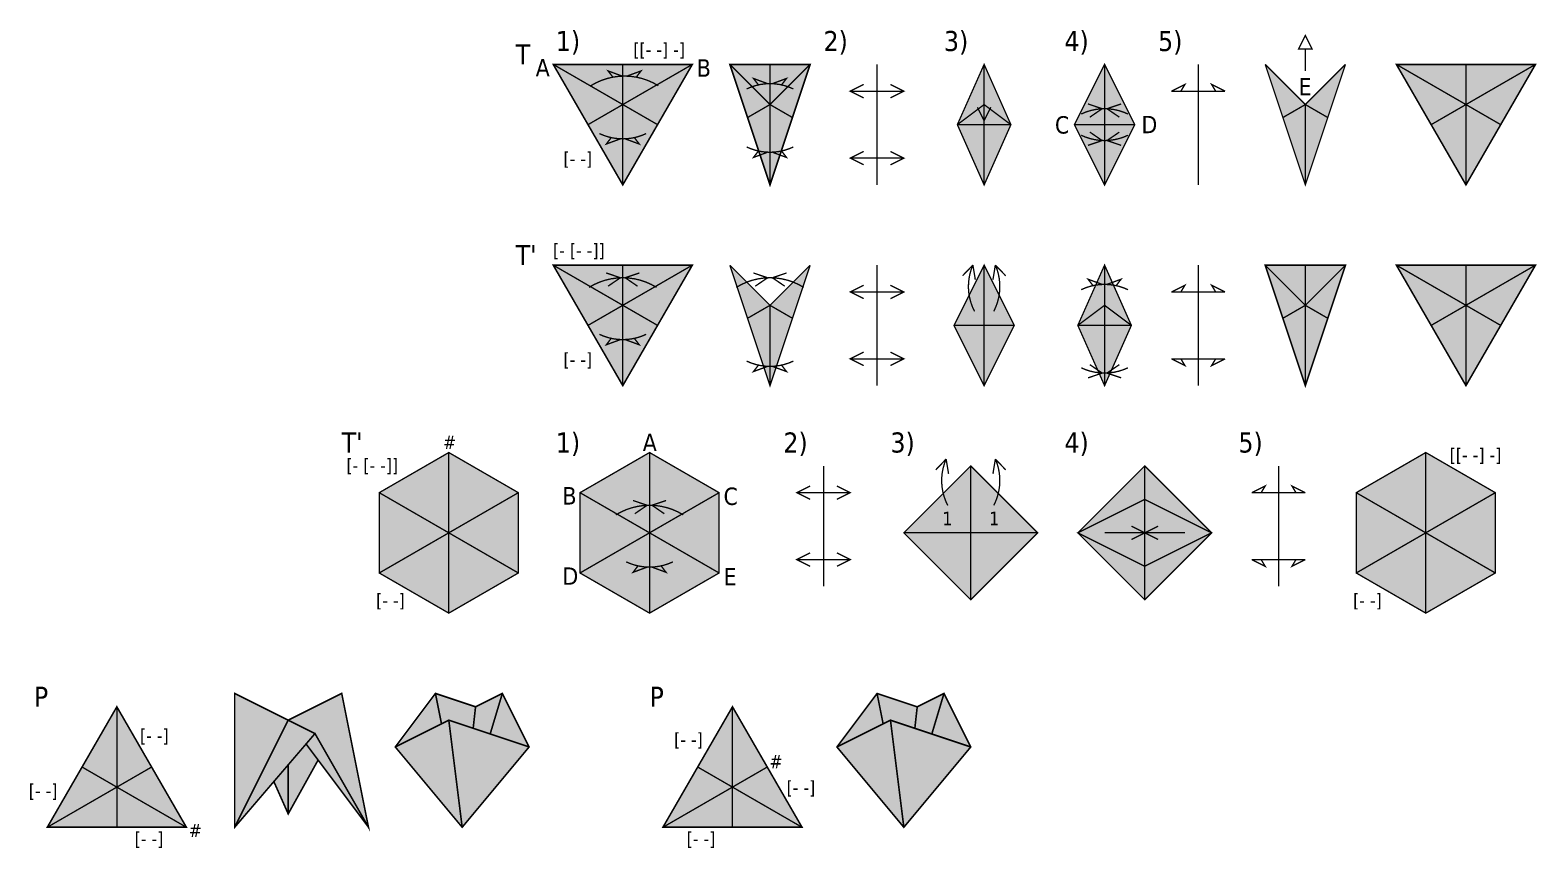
# Model space of a CAD drawing. Header units: inches. Extents: x -12.5 to 77.3, y -38.9 to 8.1.
# Drawn here: x -12.43 to -1.17, y -17.25 to -11.14 of the extents above; entities that cross this region are included whole.
import ezdxf

# ---------------------------------------------------------------- set-up
doc = ezdxf.new("R2010")
doc.units = ezdxf.units.IN
doc.header["$LTSCALE"] = 0.2
doc.header["$MEASUREMENT"] = 0
for name, pattern in [('crease . . . . .', [0.4, 0.2, -0.2]), ('mountain __ . . __ . .', [1.25, 0.5, -0.25, 0, -0.25, 0, -0.25]), ('valley __ __ __', [0.75, 0.5, -0.25])]:
    doc.linetypes.add(name, pattern=pattern)
for name, color, linetype in [('arrow-back', 250, 'Continuous'), ('edge', 7, 'Continuous'), ('face-1', 151, 'Continuous'), ('face-2', 91, 'Continuous'), ('face-3', 11, 'Continuous'), ('face-4', 191, 'Continuous'), ('face-5', 51, 'Continuous'), ('hinge', 250, 'crease . . . . .'), ('mountain', 12, 'mountain __ . . __ . .'), ('valley', 143, 'valley __ __ __'), ('z-labels', 94, 'Continuous'), ('z-pats', 251, 'Continuous')]:
    doc.layers.add(name, color=color, linetype=linetype)
doc.styles.add('labels', font='')
doc.styles.get('labels').set_extended_font_data('Tahoma')

msp = doc.modelspace()

# ---------------------------------------------------------------- linework, layer by layer
for points, const_width in [([(-2.95, -11.284976), (-2.95, -11.284976), (-2.9, -11.184976), (-2.85, -11.284976)], 0.01), ([(-8, -12.3), (-7.480385, -11.4), (-8.519615, -11.4)], 0.012), ([(-6.9, -12.3), (-6.6, -11.4), (-7.2, -11.4)], 0.012), ([(-5.3, -11.4), (-5.5, -11.85), (-5.3, -12.3), (-5.1, -11.85)], 0.01), ([(-4.4, -11.4), (-4.625, -11.85), (-4.4, -12.3), (-4.175, -11.85)], 0.01), ([(-1.7, -12.3), (-1.180385, -11.4), (-2.219615, -11.4)], 0.012), ([(-8, -13.8), (-7.480385, -12.9), (-8.519615, -12.9)], 0.012), ([(-5.3, -12.9), (-5.525, -13.35), (-5.3, -13.8), (-5.075, -13.35)], 0.01), ([(-4.4, -12.9), (-4.6, -13.35), (-4.4, -13.8), (-4.2, -13.35)], 0.01), ([(-2.9, -13.8), (-2.6, -12.9), (-3.2, -12.9)], 0.012), ([(-1.7, -13.8), (-1.180385, -12.9), (-2.219615, -12.9)], 0.012), ([(-5.9, -14.9), (-5.4, -14.4), (-4.9, -14.9), (-5.4, -15.4)], 0.01), ([(-4.1, -14.4), (-3.6, -14.9), (-4.1, -15.4), (-4.6, -14.9)], 0.01), ([(-9.9, -17.1), (-10.3, -16.4), (-10.9, -17.1), (-10.9, -16.1), (-10.5, -16.3), (-10.1, -16.1)], 0.012), ([(-9.7, -16.5), (-9.4, -16.1), (-9.1, -16.2), (-8.9, -16.1), (-8.7, -16.5), (-9.2, -17.1)], 0.012), ([(-6.4, -16.5), (-6.1, -16.1), (-5.8, -16.2), (-5.6, -16.1), (-5.4, -16.5), (-5.9, -17.1)], 0.012), ([(-11.780385, -16.2), (-11.26077, -17.1), (-12.3, -17.1)], 0.012), ([(-7.180385, -16.2), (-6.66077, -17.1), (-7.7, -17.1)], 0.012)]:
    msp.add_lwpolyline(points, close=True, dxfattribs=dict(const_width=const_width))
for points, const_width in [([(-2.9, -11.44846), (-2.9, -11.284976)], 0.01), ([(-6.2, -11.55), (-6.2, -11.55), (-6.3, -11.6), (-6.2, -11.65)], 0.01), ([(-6.3, -11.6), (-5.9, -11.6)], 0.01), ([(-6, -11.55), (-6, -11.55), (-5.9, -11.6), (-6, -11.65)], 0.01), ([(-5.3, -11.62), (-5.3, -11.82)], 0.01), ([(-4.523975, -11.695187), (-4.418074, -11.731036)], 0.01), ([(-4.276025, -11.695187), (-4.381926, -11.731036)], 0.01), ([(-5.25, -11.72), (-5.25, -11.72), (-5.3, -11.82), (-5.35, -11.72)], 0.01), ([(-4.510294, -11.794248), (-4.418074, -11.731036)], 0.01), ([(-4.289706, -11.794248), (-4.381926, -11.731036)], 0.01), ([(-4.510294, -11.905752), (-4.418074, -11.968964)], 0.01), ([(-4.289706, -11.905752), (-4.381926, -11.968964)], 0.01), ([(-6.2, -12.15), (-6.2, -12.15), (-6.3, -12.1), (-6.2, -12.05)], 0.01), ([(-6, -12.15), (-6, -12.15), (-5.9, -12.1), (-6, -12.05)], 0.01), ([(-4.523975, -12.004813), (-4.418074, -11.968964)], 0.01), ([(-4.276025, -12.004813), (-4.381926, -11.968964)], 0.01), ([(-6.3, -12.1), (-5.9, -12.1)], 0.01), ([(-5.461294, -12.979522), (-5.383915, -12.898821)], 0.01), ([(-5.365782, -13.009145), (-5.383915, -12.898821)], 0.01), ([(-5.234218, -13.009145), (-5.216085, -12.898821)], 0.01), ([(-5.138706, -12.979522), (-5.216085, -12.898821)], 0.01), ([(-8.123975, -12.958199), (-8.018074, -12.994047)], 0.01), ([(-8.110294, -13.057259), (-8.018074, -12.994047)], 0.01), ([(-7.876025, -12.958199), (-7.981926, -12.994047)], 0.01), ([(-7.889706, -13.057259), (-7.981926, -12.994047)], 0.01), ([(-7.023975, -12.958199), (-6.918074, -12.994047)], 0.01), ([(-7.010294, -13.057259), (-6.918074, -12.994047)], 0.01), ([(-6.776025, -12.958199), (-6.881926, -12.994047)], 0.01), ([(-6.789706, -13.057259), (-6.881926, -12.994047)], 0.01), ([(-6.2, -13.05), (-6.2, -13.05), (-6.3, -13.1), (-6.2, -13.15)], 0.01), ([(-6, -13.05), (-6, -13.05), (-5.9, -13.1), (-6, -13.15)], 0.01), ([(-6.3, -13.1), (-5.9, -13.1)], 0.01), ([(-6.2, -13.65), (-6.2, -13.65), (-6.3, -13.6), (-6.2, -13.55)], 0.01), ([(-6.3, -13.6), (-5.9, -13.6)], 0.01), ([(-6, -13.65), (-6, -13.65), (-5.9, -13.6), (-6, -13.55)], 0.01), ([(-4.523975, -13.742195), (-4.418074, -13.706346)], 0.01), ([(-4.510294, -13.643135), (-4.418074, -13.706346)], 0.01), ([(-4.289706, -13.643135), (-4.381926, -13.706346)], 0.01), ([(-4.276025, -13.742195), (-4.381926, -13.706346)], 0.01), ([(-5.661294, -14.429522), (-5.583915, -14.348821)], 0.01), ([(-5.565782, -14.459145), (-5.583915, -14.348821)], 0.01), ([(-5.234218, -14.459145), (-5.216085, -14.348821)], 0.01), ([(-5.138706, -14.429522), (-5.216085, -14.348821)], 0.01), ([(-6.6, -14.55), (-6.6, -14.55), (-6.7, -14.6), (-6.6, -14.65)], 0.01), ([(-6.7, -14.6), (-6.3, -14.6)], 0.01), ([(-6.4, -14.55), (-6.4, -14.55), (-6.3, -14.6), (-6.4, -14.65)], 0.01), ([(-7.923975, -14.658199), (-7.818074, -14.694047)], 0.01), ([(-7.910294, -14.757259), (-7.818074, -14.694047)], 0.01), ([(-7.676025, -14.658199), (-7.781926, -14.694047)], 0.01), ([(-7.689706, -14.757259), (-7.781926, -14.694047)], 0.01), ([(-4.1, -15.15), (-4.1, -14.65)], 0.01), ([(-4.2, -14.85), (-4.2, -14.85), (-4.1, -14.9), (-4.2, -14.95)], 0.01), ([(-4, -14.85), (-4, -14.85), (-4.1, -14.9), (-4, -14.95)], 0.01), ([(-4.4, -14.9), (-4.1, -14.9)], 0.01), ([(-3.8, -14.9), (-4.1, -14.9)], 0.01), ([(-6.6, -15.15), (-6.6, -15.15), (-6.7, -15.1), (-6.6, -15.05)], 0.01), ([(-6.4, -15.15), (-6.4, -15.15), (-6.3, -15.1), (-6.4, -15.05)], 0.01), ([(-6.7, -15.1), (-6.3, -15.1)], 0.01), ([(-9.7, -16.5), (-9.3, -16.3), (-8.7, -16.5)], 0.012), ([(-6.4, -16.5), (-6, -16.3), (-5.4, -16.5)], 0.012), ([(-9.9, -17.1), (-10.366667, -16.477778)], 0.012), ([(-10.607317, -16.758537), (-10.5, -17), (-10.276596, -16.597872)], 0.012)]:
    msp.add_lwpolyline(points, dxfattribs=dict(const_width=const_width))
at = {"const_width": 0.01}
for points in [[(-4.574574, -11.770544, -0.226312), (-4.225426, -11.770544, 0.290796)], [(-4.574574, -11.929456, 0.226312), (-4.225426, -11.929456, -0.290796)], [(-5.371841, -13.245236, -0.226312), (-5.383915, -12.898821, 0.290796)], [(-5.228159, -13.245236, 0.226312), (-5.216085, -12.898821, -0.290796)], [(-8.252206, -13.066046, -0.285476), (-7.747794, -13.066046, 0.290796)], [(-7.152206, -13.066046, -0.285476), (-6.647794, -13.066046, 0.290796)], [(-4.574574, -13.666838, 0.226312), (-4.225426, -13.666838, -0.290796)], [(-5.571841, -14.695236, -0.226312), (-5.583915, -14.348821, 0.290796)], [(-5.228159, -14.695236, 0.226312), (-5.216085, -14.348821, -0.290796)], [(-8.052206, -14.766046, -0.285476), (-7.547794, -14.766046, 0.290796)]]:
    msp.add_lwpolyline(points, format="xyb", dxfattribs=at)
at = {"layer": 'arrow-back', "const_width": 0.01}
for points in [[(-8.238848, -11.55912, -0.285476), (-7.734436, -11.55912, 0.290796)], [(-7.074574, -11.583162, -0.226312), (-6.725426, -11.583162, 0.290796)], [(-8.174574, -11.916838, 0.226312), (-7.825426, -11.916838, -0.290796)], [(-7.074574, -12.016838, 0.226312), (-6.725426, -12.016838, -0.290796)], [(-4.574574, -13.083162, -0.226312), (-4.225426, -13.083162, 0.290796)], [(-8.174574, -13.416838, 0.226312), (-7.825426, -13.416838, -0.290796)], [(-7.074574, -13.616838, 0.226312), (-6.725426, -13.616838, -0.290796)], [(-7.974574, -15.116838, 0.226312), (-7.625426, -15.116838, -0.290796)]]:
    msp.add_lwpolyline(points, format="xyb", dxfattribs=at)
for points in [[(-8.074274, -11.494976), (-8.109695, -11.448658), (-8.004716, -11.487121)], [(-7.89901, -11.494976), (-7.863589, -11.448658), (-7.968568, -11.487121)], [(-6.987632, -11.551509), (-7.023053, -11.505191), (-6.918074, -11.543654)], [(-6.812368, -11.551509), (-6.776947, -11.505191), (-6.881926, -11.543654)], [(-3.83, -11.6), (-3.8, -11.55), (-3.9, -11.6)], [(-3.9, -11.6), (-3.5, -11.6)], [(-3.57, -11.6), (-3.6, -11.55), (-3.5, -11.6)], [(-8.087632, -11.948491), (-8.123053, -11.994809), (-8.018074, -11.956346)], [(-7.912368, -11.948491), (-7.876947, -11.994809), (-7.981926, -11.956346)], [(-6.987632, -12.048491), (-7.023053, -12.094809), (-6.918074, -12.056346)], [(-6.812368, -12.048491), (-6.776947, -12.094809), (-6.881926, -12.056346)], [(-4.487632, -13.051509), (-4.523053, -13.005191), (-4.418074, -13.043654)], [(-4.312368, -13.051509), (-4.276947, -13.005191), (-4.381926, -13.043654)], [(-3.83, -13.1), (-3.8, -13.05), (-3.9, -13.1)], [(-3.57, -13.1), (-3.6, -13.05), (-3.5, -13.1)], [(-3.9, -13.1), (-3.5, -13.1)], [(-8.087632, -13.448491), (-8.123053, -13.494809), (-8.018074, -13.456346)], [(-7.912368, -13.448491), (-7.876947, -13.494809), (-7.981926, -13.456346)], [(-3.9, -13.6), (-3.5, -13.6)], [(-3.83, -13.6), (-3.8, -13.65), (-3.9, -13.6)], [(-3.57, -13.6), (-3.6, -13.65), (-3.5, -13.6)], [(-6.987632, -13.648491), (-7.023053, -13.694809), (-6.918074, -13.656346)], [(-6.812368, -13.648491), (-6.776947, -13.694809), (-6.881926, -13.656346)], [(-3.23, -14.6), (-3.2, -14.55), (-3.3, -14.6)], [(-3.3, -14.6), (-2.9, -14.6)], [(-2.97, -14.6), (-3, -14.55), (-2.9, -14.6)], [(-7.887632, -15.148491), (-7.923053, -15.194809), (-7.818074, -15.156346)], [(-7.712368, -15.148491), (-7.676947, -15.194809), (-7.781926, -15.156346)], [(-3.3, -15.1), (-2.9, -15.1)], [(-3.23, -15.1), (-3.2, -15.15), (-3.3, -15.1)], [(-2.97, -15.1), (-3, -15.15), (-2.9, -15.1)]]:
    msp.add_lwpolyline(points, dxfattribs=at)
at = {"layer": 'edge', "const_width": 0.01}
for points in [[(-3.7, -11.85), (-3.7, -11.4)], [(-2.9, -11.7), (-3.2, -11.4)], [(-3.2, -11.4), (-2.9, -12.3), (-2.6, -11.4)], [(-2.9, -11.7), (-2.6, -11.4)], [(-5.3, -11.7), (-5.5, -11.85)], [(-5.3, -11.7), (-5.1, -11.85)], [(-4.625, -11.85), (-4.4, -11.85), (-4.175, -11.85)], [(-6.9, -13.2), (-7.2, -12.9)], [(-7.2, -12.9), (-6.9, -13.8), (-6.6, -12.9)], [(-6.9, -13.2), (-6.6, -12.9)], [(-6.1, -13.35), (-6.1, -12.9)], [(-4.4, -13.2), (-4.6, -13.35)], [(-4.4, -13.2), (-4.2, -13.35)], [(-5.525, -13.35), (-5.3, -13.35), (-5.075, -13.35)], [(-6.5, -14.85), (-6.5, -14.4)]]:
    msp.add_lwpolyline(points, dxfattribs=at)
for points in [[(-9.3, -15.5), (-8.780385, -15.2), (-8.780385, -14.6), (-9.3, -14.3), (-9.819615, -14.6), (-9.819615, -15.2)], [(-7.8, -15.5), (-7.280385, -15.2), (-7.280385, -14.6), (-7.8, -14.3), (-8.319615, -14.6), (-8.319615, -15.2)], [(-2, -15.5), (-1.480385, -15.2), (-1.480385, -14.6), (-2, -14.3), (-2.519615, -14.6), (-2.519615, -15.2)]]:
    msp.add_lwpolyline(points, close=True, dxfattribs=at)
at = {"layer": 'face-1'}
for points in [[(-8.519615, -11.4), (-8, -11.4), (-8.519615, -11.4), (-8, -11.7)], [(-8, -11.7), (-8.519615, -11.4), (-8, -11.7), (-8.259808, -11.85)], [(-7.480385, -11.4), (-8, -11.4), (-7.480385, -11.4), (-8, -11.7)], [(-8, -11.7), (-7.480385, -11.4), (-8, -11.7), (-7.740192, -11.85)], [(-7.2, -11.4), (-6.9, -11.4), (-7.2, -11.4), (-6.9, -11.7)], [(-6.9, -11.7), (-7.2, -11.4), (-6.9, -11.7), (-7.067722, -11.796834)], [(-6.6, -11.4), (-6.9, -11.4), (-6.6, -11.4), (-6.9, -11.7)], [(-6.9, -11.7), (-6.6, -11.4), (-6.9, -11.7), (-6.732278, -11.796834)], [(-5.3, -11.7), (-5.3, -11.4), (-5.3, -11.7), (-5.5, -11.85)], [(-5.3, -11.7), (-5.3, -11.4), (-5.3, -11.7), (-5.1, -11.85)], [(-4.4, -11.85), (-4.4, -11.4), (-4.4, -11.85), (-4.625, -11.85)], [(-4.4, -11.85), (-4.4, -11.4), (-4.4, -11.85), (-4.175, -11.85)], [(-2.9, -11.7), (-3.2, -11.4), (-2.9, -11.7), (-3.067722, -11.796834)], [(-2.9, -11.7), (-2.6, -11.4), (-2.9, -11.7), (-2.732278, -11.796834)], [(-1.7, -11.7), (-2.219615, -11.4), (-1.7, -11.7), (-1.959808, -11.85)], [(-1.7, -11.7), (-1.180385, -11.4), (-1.7, -11.7), (-1.440192, -11.85)], [(-8.259808, -11.85), (-8, -11.7), (-8, -12.3), (-8, -11.7)], [(-7.740192, -11.85), (-8, -11.7), (-8, -12.3), (-8, -11.7)], [(-7.067722, -11.796834), (-6.9, -11.7), (-6.9, -12.3), (-6.9, -11.7)], [(-6.732278, -11.796834), (-6.9, -11.7), (-6.9, -12.3), (-6.9, -11.7)], [(-3.067722, -11.796834), (-2.9, -11.7), (-2.9, -12.3), (-2.9, -11.7)], [(-2.732278, -11.796834), (-2.9, -11.7), (-2.9, -12.3), (-2.9, -11.7)], [(-1.959808, -11.85), (-1.7, -11.7), (-1.7, -12.3), (-1.7, -11.7)], [(-1.440192, -11.85), (-1.7, -11.7), (-1.7, -12.3), (-1.7, -11.7)], [(-8, -13.2), (-8.519615, -12.9), (-8, -13.2), (-8.259808, -13.35)], [(-8, -13.2), (-7.480385, -12.9), (-8, -13.2), (-7.740192, -13.35)], [(-6.9, -13.2), (-7.2, -12.9), (-6.9, -13.2), (-7.067722, -13.296834)], [(-6.9, -13.2), (-6.6, -12.9), (-6.9, -13.2), (-6.732278, -13.296834)], [(-5.3, -13.35), (-5.3, -12.9), (-5.3, -13.35), (-5.525, -13.35)], [(-5.3, -13.35), (-5.3, -12.9), (-5.3, -13.35), (-5.075, -13.35)], [(-4.4, -13.2), (-4.4, -12.9), (-4.4, -13.2), (-4.6, -13.35)], [(-4.4, -13.2), (-4.4, -12.9), (-4.4, -13.2), (-4.2, -13.35)], [(-3.2, -12.9), (-2.9, -12.9), (-3.2, -12.9), (-2.9, -13.2)], [(-2.9, -13.2), (-3.2, -12.9), (-2.9, -13.2), (-3.067722, -13.296834)], [(-2.6, -12.9), (-2.9, -12.9), (-2.6, -12.9), (-2.9, -13.2)], [(-2.9, -13.2), (-2.6, -12.9), (-2.9, -13.2), (-2.732278, -13.296834)], [(-2.219615, -12.9), (-1.7, -12.9), (-2.219615, -12.9), (-1.7, -13.2)], [(-1.7, -13.2), (-2.219615, -12.9), (-1.7, -13.2), (-1.959808, -13.35)], [(-1.180385, -12.9), (-1.7, -12.9), (-1.180385, -12.9), (-1.7, -13.2)], [(-1.7, -13.2), (-1.180385, -12.9), (-1.7, -13.2), (-1.440192, -13.35)], [(-8.259808, -13.35), (-8, -13.2), (-8, -13.8), (-8, -13.2)], [(-7.740192, -13.35), (-8, -13.2), (-8, -13.8), (-8, -13.2)], [(-7.067722, -13.296834), (-6.9, -13.2), (-6.9, -13.8), (-6.9, -13.2)], [(-6.732278, -13.296834), (-6.9, -13.2), (-6.9, -13.8), (-6.9, -13.2)], [(-3.067722, -13.296834), (-2.9, -13.2), (-2.9, -13.8), (-2.9, -13.2)], [(-2.732278, -13.296834), (-2.9, -13.2), (-2.9, -13.8), (-2.9, -13.2)], [(-1.959808, -13.35), (-1.7, -13.2), (-1.7, -13.8), (-1.7, -13.2)], [(-1.440192, -13.35), (-1.7, -13.2), (-1.7, -13.8), (-1.7, -13.2)], [(-5.9, -14.9), (-5.4, -14.9), (-5.4, -14.4)], [(-5.4, -14.4), (-5.4, -14.9), (-4.9, -14.9)], [(-2.519615, -14.6), (-2, -14.9), (-2, -14.3)], [(-2, -14.3), (-2, -14.9), (-1.480385, -14.6)], [(-9.819615, -15.2), (-9.3, -14.9), (-9.819615, -14.6)], [(-8.780385, -14.6), (-9.3, -14.9), (-8.780385, -15.2)], [(-8.319615, -15.2), (-7.8, -14.9), (-8.319615, -14.6)], [(-7.280385, -14.6), (-7.8, -14.9), (-7.280385, -15.2)], [(-2.519615, -15.2), (-2, -14.9), (-2.519615, -14.6)], [(-1.480385, -14.6), (-2, -14.9), (-1.480385, -15.2)], [(-9.3, -15.5), (-9.3, -14.9), (-9.819615, -15.2)], [(-8.780385, -15.2), (-9.3, -14.9), (-9.3, -15.5)], [(-7.8, -15.5), (-7.8, -14.9), (-8.319615, -15.2)], [(-7.280385, -15.2), (-7.8, -14.9), (-7.8, -15.5)], [(-2, -15.5), (-2, -14.9), (-2.519615, -15.2)], [(-1.480385, -15.2), (-2, -14.9), (-2, -15.5)], [(-12.040193, -16.65), (-11.780385, -16.8), (-11.780385, -16.2), (-11.780385, -16.8)], [(-11.520577, -16.65), (-11.780385, -16.8), (-11.780385, -16.2), (-11.780385, -16.8)], [(-10.366667, -16.477778), (-10.3, -16.4), (-9.9, -17.1)], [(-10.5, -17), (-10.5, -16.633333), (-10.276596, -16.597872), (-10.366667, -16.477778)], [(-11.780385, -16.8), (-12.3, -17.1), (-11.780385, -16.8), (-12.040193, -16.65)], [(-11.780385, -16.8), (-11.26077, -17.1), (-11.780385, -16.8), (-11.520577, -16.65)], [(-10.5, -17), (-10.607317, -16.758537), (-10.5, -16.633333)], [(-12.3, -17.1), (-11.780385, -17.1), (-12.3, -17.1), (-11.780385, -16.8)], [(-11.26077, -17.1), (-11.780385, -17.1), (-11.26077, -17.1), (-11.780385, -16.8)]]:
    msp.add_solid(points, dxfattribs=at)
at = {"layer": 'face-2'}
for points in [[(-5.5, -11.85), (-5.3, -11.85), (-5.5, -11.85), (-5.3, -11.7)], [(-5.1, -11.85), (-5.3, -11.85), (-5.1, -11.85), (-5.3, -11.7)], [(-4.6, -13.35), (-4.4, -13.35), (-4.6, -13.35), (-4.4, -13.2)], [(-4.2, -13.35), (-4.4, -13.35), (-4.2, -13.35), (-4.4, -13.2)], [(-4.1, -15.15), (-4.1, -14.65), (-4.6, -14.9)], [(-4.1, -14.65), (-3.6, -14.9), (-4.1, -15.15)], [(-9.4, -16.1), (-9.7, -16.5), (-9.4, -16.1), (-9.354545, -16.327273)], [(-9.1, -16.2), (-9.4, -16.1), (-9.117857, -16.360714), (-9.3, -16.3)], [(-9.354545, -16.327273), (-9.4, -16.1), (-9.3, -16.3)], [(-9.1, -16.2), (-9.117857, -16.360714), (-8.9, -16.1), (-8.990909, -16.40303)], [(-8.990909, -16.40303), (-8.9, -16.1), (-8.7, -16.5)], [(-7.440193, -16.65), (-7.180385, -16.8), (-7.180385, -16.2), (-7.180385, -16.8)], [(-6.920577, -16.65), (-7.180385, -16.8), (-7.180385, -16.2), (-7.180385, -16.8)], [(-6.4, -16.5), (-5.9, -17.1), (-6, -16.3)], [(-6, -16.3), (-5.9, -17.1), (-5.4, -16.5)], [(-7.180385, -16.8), (-7.7, -17.1), (-7.180385, -16.8), (-7.440193, -16.65)], [(-7.180385, -16.8), (-6.66077, -17.1), (-7.180385, -16.8), (-6.920577, -16.65)], [(-7.7, -17.1), (-7.180385, -17.1), (-7.7, -17.1), (-7.180385, -16.8)], [(-6.66077, -17.1), (-7.180385, -17.1), (-6.66077, -17.1), (-7.180385, -16.8)]]:
    msp.add_solid(points, dxfattribs=at)
at = {"layer": 'face-3'}
for points in [[(-4.6, -14.9), (-4.1, -14.65), (-4.1, -14.4)], [(-4.1, -14.4), (-4.1, -14.65), (-3.6, -14.9)], [(-10.9, -17.1), (-10.5, -16.3), (-10.9, -16.1)], [(-9.9, -17.1), (-10.3, -16.4), (-10.1, -16.1), (-10.5, -16.3)], [(-6.1, -16.1), (-6.4, -16.5), (-6.1, -16.1), (-6.054545, -16.327273)], [(-5.8, -16.2), (-6.1, -16.1), (-5.817857, -16.360714), (-6, -16.3)], [(-6.054545, -16.327273), (-6.1, -16.1), (-6, -16.3)], [(-5.8, -16.2), (-5.817857, -16.360714), (-5.6, -16.1), (-5.690909, -16.40303)], [(-5.690909, -16.40303), (-5.6, -16.1), (-5.4, -16.5)], [(-10.3, -16.4), (-10.5, -16.3), (-10.9, -17.1)], [(-9.7, -16.5), (-9.2, -17.1), (-9.3, -16.3)], [(-9.3, -16.3), (-9.2, -17.1), (-8.7, -16.5)]]:
    msp.add_solid(points, dxfattribs=at)
at = {"layer": 'face-4'}
for points in [[(-5.5, -11.85), (-5.3, -11.85), (-5.3, -12.3), (-5.3, -11.85)], [(-5.1, -11.85), (-5.3, -11.85), (-5.3, -12.3), (-5.3, -11.85)], [(-4.625, -11.85), (-4.4, -11.85), (-4.4, -12.3), (-4.4, -11.85)], [(-4.175, -11.85), (-4.4, -11.85), (-4.4, -12.3), (-4.4, -11.85)], [(-5.525, -13.35), (-5.3, -13.35), (-5.3, -13.8), (-5.3, -13.35)], [(-5.075, -13.35), (-5.3, -13.35), (-5.3, -13.8), (-5.3, -13.35)], [(-4.6, -13.35), (-4.4, -13.35), (-4.4, -13.8), (-4.4, -13.35)], [(-4.2, -13.35), (-4.4, -13.35), (-4.4, -13.8), (-4.4, -13.35)], [(-5.4, -15.4), (-5.4, -14.9), (-5.9, -14.9)], [(-4.9, -14.9), (-5.4, -14.9), (-5.4, -15.4)], [(-4.6, -14.9), (-4.1, -15.15), (-4.1, -15.4)], [(-4.1, -15.4), (-4.1, -15.15), (-3.6, -14.9)]]:
    msp.add_solid(points, dxfattribs=at)
at = {"layer": 'face-5'}
for points in [[(-2.219615, -11.4), (-1.7, -11.4), (-2.219615, -11.4), (-1.7, -11.7)], [(-1.180385, -11.4), (-1.7, -11.4), (-1.180385, -11.4), (-1.7, -11.7)], [(-8.519615, -12.9), (-8, -12.9), (-8.519615, -12.9), (-8, -13.2)], [(-7.480385, -12.9), (-8, -12.9), (-7.480385, -12.9), (-8, -13.2)], [(-9.819615, -14.6), (-9.3, -14.9), (-9.3, -14.3)], [(-9.3, -14.3), (-9.3, -14.9), (-8.780385, -14.6)], [(-8.319615, -14.6), (-7.8, -14.9), (-7.8, -14.3)], [(-7.8, -14.3), (-7.8, -14.9), (-7.280385, -14.6)]]:
    msp.add_solid(points, dxfattribs=at)
at = {"layer": 'hinge'}
for points, const_width in [([(-8, -11.7), (-8.519615, -11.4)], 0.01), ([(-8, -11.7), (-7.480385, -11.4)], 0.01), ([(-6.9, -11.7), (-7.2, -11.4)], 0.01), ([(-6.9, -11.7), (-6.6, -11.4)], 0.01), ([(-1.7, -11.7), (-2.219615, -11.4)], 0.01), ([(-1.7, -11.7), (-1.7, -11.4)], 0.01), ([(-1.7, -11.7), (-1.180385, -11.4)], 0.01), ([(-8, -11.7), (-8.259808, -11.85)], 0.01), ([(-8, -11.7), (-7.740192, -11.85)], 0.01), ([(-6.9, -11.7), (-7.067722, -11.796834)], 0.01), ([(-6.9, -11.7), (-6.732278, -11.796834)], 0.01), ([(-2.9, -11.7), (-3.067722, -11.796834)], 0.01), ([(-2.9, -11.7), (-2.732278, -11.796834)], 0.01), ([(-1.7, -11.7), (-1.959808, -11.85)], 0.01), ([(-1.7, -11.7), (-1.440192, -11.85)], 0.01), ([(-1.7, -11.7), (-1.7, -12.3)], 0.01), ([(-5.5, -11.85), (-5.3, -11.85), (-5.1, -11.85)], 0.01), ([(-2.9, -13.2), (-3.2, -12.9)], 0.01), ([(-2.9, -13.2), (-2.6, -12.9)], 0.01), ([(-1.7, -13.2), (-2.219615, -12.9)], 0.01), ([(-1.7, -13.2), (-1.7, -12.9)], 0.01), ([(-1.7, -13.2), (-1.180385, -12.9)], 0.01), ([(-8, -13.2), (-8.259808, -13.35)], 0.01), ([(-8, -13.2), (-7.740192, -13.35)], 0.01), ([(-6.9, -13.2), (-7.067722, -13.296834)], 0.01), ([(-6.9, -13.2), (-6.732278, -13.296834)], 0.01), ([(-2.9, -13.2), (-3.067722, -13.296834)], 0.01), ([(-2.9, -13.2), (-2.732278, -13.296834)], 0.01), ([(-1.7, -13.2), (-1.959808, -13.35)], 0.01), ([(-1.7, -13.2), (-1.440192, -13.35)], 0.01), ([(-1.7, -13.2), (-1.7, -13.8)], 0.01), ([(-4.6, -13.35), (-4.4, -13.35), (-4.2, -13.35)], 0.01), ([(-9.3, -14.3), (-9.3, -14.9)], 0.01), ([(-2, -14.3), (-2, -14.9)], 0.01), ([(-9.819615, -14.6), (-9.3, -14.9)], 0.01), ([(-8.780385, -14.6), (-9.3, -14.9)], 0.01), ([(-2.519615, -14.6), (-2, -14.9)], 0.01), ([(-1.480385, -14.6), (-2, -14.9)], 0.01), ([(-9.3, -14.9), (-9.819615, -15.2)], 0.01), ([(-9.3, -14.9), (-8.780385, -15.2)], 0.01), ([(-9.3, -15.5), (-9.3, -14.9)], 0.01), ([(-7.8, -14.9), (-8.319615, -15.2)], 0.01), ([(-7.8, -14.9), (-7.280385, -15.2)], 0.01), ([(-2, -14.9), (-2.519615, -15.2)], 0.01), ([(-2, -14.9), (-1.480385, -15.2)], 0.01), ([(-2, -15.5), (-2, -14.9)], 0.01), ([(-9.4, -16.1), (-9.354545, -16.327273)], 0.012), ([(-8.9, -16.1), (-8.990909, -16.40303)], 0.012), ([(-6.1, -16.1), (-6.054545, -16.327273)], 0.012), ([(-5.6, -16.1), (-5.690909, -16.40303)], 0.012), ([(-9.3, -16.3), (-9.2, -17.1)], 0.012), ([(-6, -16.3), (-5.9, -17.1)], 0.012)]:
    msp.add_lwpolyline(points, dxfattribs=dict(at, const_width=const_width))
at = {"layer": 'mountain'}
for points, const_width in [([(-8, -11.7), (-8, -11.4)], 0.01), ([(-6.9, -11.7), (-6.9, -11.4)], 0.01), ([(-6.1, -11.4), (-6.1, -12.3)], 0.01), ([(-5.3, -11.7), (-5.3, -11.4)], 0.01), ([(-8, -11.7), (-8, -12.3)], 0.01), ([(-6.9, -11.7), (-6.9, -12.3)], 0.01), ([(-5.3, -11.7), (-5.3, -11.7)], 0.01), ([(-2.9, -11.7), (-2.9, -12.3)], 0.01), ([(-4.4, -11.85), (-4.4, -11.85)], 0.01), ([(-3.7, -11.85), (-3.7, -12.3)], 0.01), ([(-8, -13.2), (-8.519615, -12.9)], 0.01), ([(-8, -13.2), (-7.480385, -12.9)], 0.01), ([(-5.3, -13.35), (-5.3, -12.9)], 0.01), ([(-4.4, -13.2), (-4.4, -12.9)], 0.01), ([(-3.7, -12.9), (-3.7, -13.8)], 0.01), ([(-2.9, -13.2), (-2.9, -12.9)], 0.01), ([(-8, -13.2), (-8, -13.8)], 0.01), ([(-6.9, -13.2), (-6.9, -13.8)], 0.01), ([(-4.4, -13.2), (-4.4, -13.2)], 0.01), ([(-2.9, -13.2), (-2.9, -13.8)], 0.01), ([(-6.1, -13.35), (-6.1, -13.8)], 0.01), ([(-5.3, -13.35), (-5.3, -13.35)], 0.01), ([(-3.1, -14.4), (-3.1, -15.3)], 0.01), ([(-8.319615, -14.6), (-7.8, -14.9)], 0.01), ([(-7.280385, -14.6), (-7.8, -14.9)], 0.01), ([(-6.5, -14.85), (-6.5, -15.3)], 0.01), ([(-7.8, -15.5), (-7.8, -14.9)], 0.01), ([(-11.780385, -16.8), (-11.780385, -16.2)], 0.01), ([(-10.5, -16.3), (-10.3, -16.4)], 0.012), ([(-10.5, -17), (-10.5, -16.633333)], 0.012), ([(-7.180385, -16.8), (-7.440193, -16.65)], 0.01), ([(-7.180385, -16.8), (-6.920577, -16.65)], 0.01), ([(-11.780385, -16.8), (-12.3, -17.1)], 0.01), ([(-11.780385, -16.8), (-11.26077, -17.1)], 0.01), ([(-7.180385, -16.8), (-7.180385, -17.1)], 0.01)]:
    msp.add_lwpolyline(points, dxfattribs=dict(at, const_width=const_width))
at = {"layer": 'valley'}
for points, const_width in [([(-4.4, -11.85), (-4.4, -11.4)], 0.01), ([(-5.3, -11.7), (-5.3, -12.3)], 0.01), ([(-4.4, -11.85), (-4.4, -12.3)], 0.01), ([(-8, -13.2), (-8, -12.9)], 0.01), ([(-4.4, -13.2), (-4.4, -13.8)], 0.01), ([(-5.3, -13.35), (-5.3, -13.8)], 0.01), ([(-7.8, -14.3), (-7.8, -14.9)], 0.01), ([(-5.4, -14.4), (-5.4, -15.4)], 0.01), ([(-4.1, -14.4), (-4.1, -14.65)], 0.01), ([(-5.9, -14.9), (-4.9, -14.9)], 0.01), ([(-4.1, -15.4), (-4.1, -15.15)], 0.01), ([(-9.1, -16.2), (-9.117857, -16.360714)], 0.012), ([(-7.180385, -16.8), (-7.180385, -16.2)], 0.01), ([(-5.8, -16.2), (-5.817857, -16.360714)], 0.012), ([(-10.9, -17.1), (-10.5, -16.3)], 0.012), ([(-11.780385, -16.8), (-12.040193, -16.65)], 0.01), ([(-11.780385, -16.8), (-11.520577, -16.65)], 0.01), ([(-11.780385, -16.8), (-11.780385, -17.1)], 0.01), ([(-7.180385, -16.8), (-7.7, -17.1)], 0.01), ([(-7.180385, -16.8), (-6.66077, -17.1)], 0.01)]:
    msp.add_lwpolyline(points, dxfattribs=dict(at, const_width=const_width))
at = {"layer": 'valley', "const_width": 0.01}
msp.add_lwpolyline([(-3.6, -14.9), (-4.1, -14.65), (-4.6, -14.9), (-4.1, -15.15)], close=True, dxfattribs=at)

# ---------------------------------------------------------------- texts
at = {"style": 'labels'}
for s, height, p in [('T', 0.15, (-8.8, -11.4)), ("T'", 0.15, (-8.8, -12.9)), ("T'", 0.15, (-10.1, -14.3)), ('#', 0.1, (-9.343337, -14.273639)), ('1', 0.1, (-5.612033, -14.842807)), ('1', 0.1, (-5.262295, -14.842807)), ('P', 0.15, (-12.4, -16.2)), ('P', 0.15, (-7.8, -16.2)), ('#', 0.1, (-6.904029, -16.658899)), ('#', 0.1, (-11.243337, -17.173639))]:
    msp.add_text(s, height=height, dxfattribs=at).set_placement(p)
at = {"layer": 'z-labels', "style": 'labels'}
for s, height, p in [('1)', 0.15, (-8.5, -11.3)), ('2)', 0.15, (-6.5, -11.3)), ('3)', 0.15, (-5.6, -11.3)), ('4)', 0.15, (-4.7, -11.3)), ('5)', 0.15, (-4, -11.3)), ('A', 0.13, (-8.650774, -11.488473)), ('B', 0.13, (-7.44708, -11.49177)), ('E', 0.13, (-2.950493, -11.631531)), ('C', 0.13, (-4.770951, -11.916688)), ('D', 0.13, (-4.12437, -11.914283)), ('1)', 0.15, (-8.5, -14.3)), ('A', 0.13, (-7.850774, -14.288473)), ('2)', 0.15, (-6.8, -14.3)), ('3)', 0.15, (-6, -14.3)), ('4)', 0.15, (-4.7, -14.3)), ('5)', 0.15, (-3.4, -14.3)), ('B', 0.13, (-8.450774, -14.688473)), ('C', 0.13, (-7.24708, -14.69177)), ('D', 0.13, (-8.450774, -15.288473)), ('E', 0.13, (-7.24708, -15.29177))]:
    msp.add_text(s, height=height, dxfattribs=at).set_placement(p)
at = {"layer": 'z-pats', "style": 'labels'}
for s, p in [('[[- -] -]', (-7.921727, -11.338856)), ('[- -]', (-8.443314, -12.154624)), ('[- [- -]]', (-8.521727, -12.838856)), ('[- -]', (-8.443314, -13.654624)), ('[[- -] -]', (-1.821727, -14.367188)), ('[- [- -]]', (-10.065137, -14.445483)), ('[- -]', (-9.843314, -15.454624)), ('[- -]', (-2.543314, -15.454624)), ('[- -]', (-11.608029, -16.464451)), ('[- -]', (-7.616635, -16.493932)), ('[- -]', (-12.438401, -16.87718)), ('[- -]', (-6.776437, -16.852613)), ('[- -]', (-11.647337, -17.235861)), ('[- -]', (-7.52328, -17.235861))]:
    msp.add_text(s, height=0.1, dxfattribs=at).set_placement(p)

doc.saveas('drawing.dxf')
